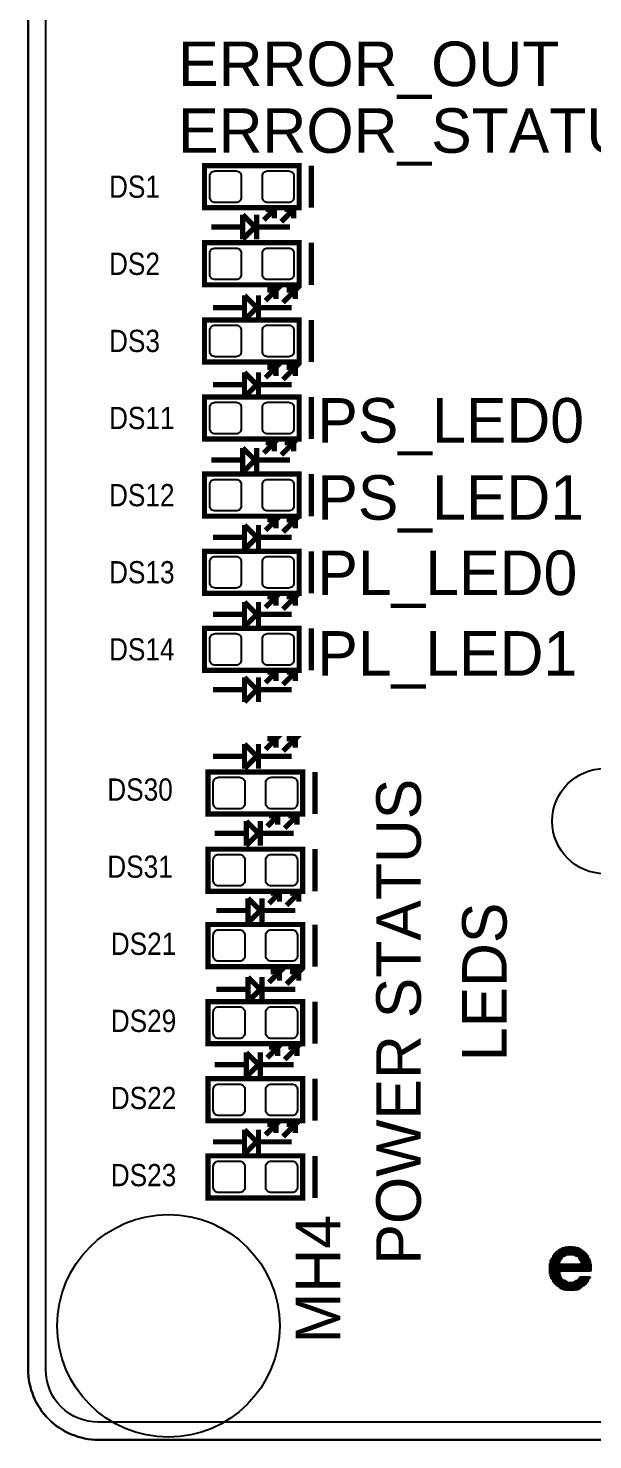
# Model space of a CAD drawing. Extents: x 35 to 236, y 10 to 166.
# Drawn here: x 35 to 51.11, y 10 to 50.27 of the extents above; entities that cross this region are included whole.
import ezdxf

# ---------------------------------------------------------------- set-up
doc = ezdxf.new("R2010")
doc.units = 0
for name, color, linetype in [('BG_OUTLINE', 254, 'CONTINUOUS'), ('BG_SILKSCREEN_TOP', 254, 'CONTINUOUS'), ('PG_SILKSCREEN_TOP', 254, 'CONTINUOUS'), ('PIN_SOLDERMASK_TOP', 85, 'CONTINUOUS'), ('RD_SILKSCREEN_TOP', 142, 'CONTINUOUS'), ('RKI_ALL', 43, 'CONTINUOUS')]:
    doc.layers.add(name, color=color, linetype=linetype)

msp = doc.modelspace()

# ---------------------------------------------------------------- linework, layer by layer
at = {"layer": 'BG_OUTLINE'}
for points in [[(37, 165, 0.414214), (35, 163), (35, 159.7878, 0.414214), (37.286, 157.5018), (41.2, 157.5018), (41.2, 123.9218), (37.286, 123.9218, 0.414214), (35, 121.6358), (35, 12, 0.414214), (37, 10)], [(35, 12, 0.414214), (37, 10)]]:
    msp.add_lwpolyline(points, format="xyb", dxfattribs=at)
msp.add_lwpolyline([(35, 12), (35, 121.6358, -0.414214), (37.286, 123.9218), (41.2, 123.9218), (41.2, 157.5018), (37.286, 157.5018, -0.414214), (35, 159.7878), (35, 163, -0.414214), (37, 165), (228, 165, -0.414214), (230, 163), (230, 12, -0.414214), (228, 10), (37, 10, -0.414214)], format="xyb", close=True, dxfattribs=at)
for points in [[(228, 10), (37, 10)], [(37, 10), (228, 10)]]:
    msp.add_lwpolyline(points, dxfattribs=at)
at = {"layer": 'BG_SILKSCREEN_TOP'}
for points in [[(50.0095, 15.2712), (50.0095, 15.3076)], [(50.0095, 15.3076), (50.0279, 15.3076)], [(50.0279, 15.3076), (50.0279, 15.326)], [(50.0279, 15.326), (50.0463, 15.326)], [(50.0279, 15.3166), (50.9077, 15.3166)], [(50.0463, 15.326), (50.0463, 15.3444)], [(50.0463, 15.3444), (50.0647, 15.3444)], [(50.0463, 15.3425), (50.8893, 15.3425)], [(50.0647, 15.3444), (50.0647, 15.3627)], [(50.0647, 15.3627), (50.0827, 15.3627)], [(50.0827, 15.3627), (50.0827, 15.3811)], [(50.0827, 15.3811), (50.1378, 15.3811)], [(50.0827, 15.3684), (50.8529, 15.3684)], [(50.1378, 15.3811), (50.1378, 15.4175)], [(50.1378, 15.4175), (50.1562, 15.4175)], [(50.1378, 15.3942), (50.7978, 15.3942)], [(50.1562, 15.4175), (50.1562, 15.4359)], [(50.1562, 15.4359), (50.1925, 15.4359)], [(50.1562, 15.4201), (50.7798, 15.4201)], [(50.1925, 15.4359), (50.1925, 15.4542)], [(50.1925, 15.4542), (50.2293, 15.4542)], [(50.1925, 15.446), (50.743, 15.446)], [(50.2293, 15.4542), (50.2293, 15.4722)], [(50.2293, 15.4722), (50.3024, 15.4722)], [(50.2293, 15.4719), (50.7067, 15.4719)], [(50.3024, 15.4722), (50.3024, 15.4906)], [(50.3024, 15.4906), (50.3939, 15.4906)], [(50.3939, 15.4906), (50.3939, 15.509)], [(50.3939, 15.509), (50.542, 15.509)], [(50.3939, 15.4977), (50.542, 15.4977)], [(50.542, 15.509), (50.542, 15.4906)], [(50.542, 15.4906), (50.6335, 15.4906)], [(50.6335, 15.4906), (50.6335, 15.4722)], [(50.6335, 15.4722), (50.7067, 15.4722)], [(50.7067, 15.4722), (50.7067, 15.4542)], [(50.7067, 15.4542), (50.743, 15.4542)], [(50.743, 15.4542), (50.743, 15.4359)], [(50.743, 15.4359), (50.7798, 15.4359)], [(50.7798, 15.4359), (50.7798, 15.4175)], [(50.7798, 15.4175), (50.7978, 15.4175)], [(50.7978, 15.4175), (50.7978, 15.3811)], [(50.7978, 15.3811), (50.8529, 15.3811)], [(50.8529, 15.3811), (50.8529, 15.3627)], [(50.8529, 15.3627), (50.8713, 15.3627)], [(50.8713, 15.3627), (50.8713, 15.3444)], [(50.8713, 15.3444), (50.8893, 15.3444)], [(50.8893, 15.3444), (50.8893, 15.326)], [(50.8893, 15.326), (50.9077, 15.326)], [(50.9077, 15.326), (50.9077, 15.3076)], [(50.9077, 15.3076), (50.926, 15.3076)], [(50.926, 15.3076), (50.926, 15.2712)], [(49.8817, 14.7207), (49.8817, 15.0335)], [(49.8817, 15.0335), (49.9, 15.0335)], [(49.8817, 15.032), (50.158, 15.032)], [(49.8817, 15.0061), (50.158, 15.0061)], [(49.8817, 14.9802), (51.0539, 14.9802)], [(49.8817, 14.9544), (51.0539, 14.9544)], [(49.8817, 14.9285), (51.0539, 14.9285)], [(49.8817, 14.9026), (51.0539, 14.9026)], [(49.9, 15.0335), (49.9, 15.125)], [(49.9, 15.125), (49.9184, 15.125)], [(49.9, 15.1096), (50.176, 15.1096)], [(49.9, 15.0837), (50.158, 15.0837)], [(49.9, 15.0579), (50.158, 15.0579)], [(49.9184, 15.125), (49.9184, 15.1614)], [(49.9184, 15.1614), (49.9548, 15.1614)], [(49.9184, 15.1614), (50.2128, 15.1614)], [(49.9184, 15.1355), (50.1944, 15.1355)], [(49.9548, 15.1614), (49.9548, 15.1981)], [(49.9548, 15.1981), (49.9732, 15.1981)], [(49.9548, 15.1872), (50.2312, 15.1872)], [(49.9732, 15.1981), (49.9732, 15.2529)], [(49.9732, 15.2529), (49.9915, 15.2529)], [(49.9732, 15.239), (50.2675, 15.239)], [(49.9732, 15.2131), (50.2492, 15.2131)], [(49.9915, 15.2529), (49.9915, 15.2712)], [(49.9915, 15.2712), (50.0095, 15.2712)], [(49.9915, 15.2649), (50.3227, 15.2649)], [(50.0095, 15.2907), (50.926, 15.2907)], [(50.158, 14.9967), (50.158, 15.0864)], [(50.158, 15.0864), (50.176, 15.0864)], [(50.7779, 14.9967), (50.158, 14.9967)], [(50.176, 15.0864), (50.176, 15.1231)], [(50.176, 15.1231), (50.1944, 15.1231)], [(50.1944, 15.1231), (50.1944, 15.1411)], [(50.1944, 15.1411), (50.2128, 15.1411)], [(50.2128, 15.1411), (50.2128, 15.1779)], [(50.2128, 15.1779), (50.2312, 15.1779)], [(50.2312, 15.1779), (50.2312, 15.1962)], [(50.2312, 15.1962), (50.2492, 15.1962)], [(50.2492, 15.1962), (50.2492, 15.2326)], [(50.2492, 15.2326), (50.2675, 15.2326)], [(50.2675, 15.2326), (50.2675, 15.251)], [(50.2675, 15.251), (50.3227, 15.251)], [(50.3227, 15.251), (50.3227, 15.2694)], [(50.3227, 15.2694), (50.359, 15.2694)], [(50.359, 15.2694), (50.359, 15.2877)], [(50.359, 15.2877), (50.5765, 15.2877)], [(50.5765, 15.2877), (50.5765, 15.2694)], [(50.5765, 15.2694), (50.6133, 15.2694)], [(50.6133, 15.2694), (50.6133, 15.251)], [(50.6133, 15.2649), (50.9444, 15.2649)], [(50.6133, 15.251), (50.668, 15.251)], [(50.668, 15.251), (50.668, 15.2326)], [(50.668, 15.239), (50.9624, 15.239)], [(50.668, 15.2326), (50.6864, 15.2326)], [(50.6864, 15.2326), (50.6864, 15.1962)], [(50.6864, 15.2131), (50.9624, 15.2131)], [(50.6864, 15.1962), (50.7048, 15.1962)], [(50.7048, 15.1962), (50.7048, 15.1779)], [(50.7048, 15.1872), (50.9808, 15.1872)], [(50.7048, 15.1779), (50.7228, 15.1779)], [(50.7228, 15.1779), (50.7228, 15.1411)], [(50.7228, 15.1614), (51.0175, 15.1614)], [(50.7228, 15.1411), (50.7412, 15.1411)], [(50.7412, 15.1411), (50.7412, 15.1231)], [(50.7412, 15.1355), (51.0175, 15.1355)], [(50.7412, 15.1231), (50.7595, 15.1231)], [(50.7595, 15.1231), (50.7595, 15.0864)], [(50.7595, 15.1096), (51.0175, 15.1096)], [(50.7595, 15.0864), (50.7779, 15.0864)], [(50.7779, 15.0864), (50.7779, 14.9967)], [(50.7779, 15.0837), (51.0355, 15.0837)], [(50.7779, 15.0579), (51.0355, 15.0579)], [(50.7779, 15.032), (51.0355, 15.032)], [(50.7779, 15.0061), (51.0539, 15.0061)], [(50.926, 15.2712), (50.9444, 15.2712)], [(50.9444, 15.2712), (50.9444, 15.2529)], [(50.9444, 15.2529), (50.9624, 15.2529)], [(50.9624, 15.2529), (50.9624, 15.1981)], [(50.9624, 15.1981), (50.9808, 15.1981)], [(50.9808, 15.1981), (50.9808, 15.1614)], [(50.9808, 15.1614), (51.0175, 15.1614)], [(51.0175, 15.1614), (51.0175, 15.1066)], [(51.0175, 15.1066), (51.0355, 15.1066)], [(51.0355, 15.1066), (51.0355, 15.0151)], [(51.0355, 15.0151), (51.0539, 15.0151)], [(51.0539, 15.0151), (51.0539, 14.8122)], [(49.8817, 14.8767), (51.0539, 14.8767)], [(49.8817, 14.8509), (51.0539, 14.8509)], [(49.8817, 14.825), (51.0539, 14.825)], [(49.8817, 14.7991), (50.158, 14.7991)], [(49.8817, 14.7732), (50.158, 14.7732)], [(49.8817, 14.7474), (50.158, 14.7474)], [(49.8817, 14.7215), (50.158, 14.7215)], [(49.9, 14.7207), (49.8817, 14.7207)], [(49.9, 14.6476), (49.9, 14.7207)], [(49.9, 14.6956), (50.176, 14.6956)], [(49.9, 14.6697), (50.176, 14.6697)], [(49.9184, 14.6476), (49.9, 14.6476)], [(49.9184, 14.5925), (49.9184, 14.6476)], [(49.9184, 14.6439), (50.1944, 14.6439)], [(49.9184, 14.618), (50.1944, 14.618)], [(49.9548, 14.5925), (49.9184, 14.5925)], [(49.9548, 14.5561), (49.9548, 14.5925)], [(49.9548, 14.5921), (50.2312, 14.5921)], [(49.9548, 14.5662), (50.2492, 14.5662)], [(49.9732, 14.5561), (49.9548, 14.5561)], [(49.9732, 14.5377), (49.9732, 14.5561)], [(49.9732, 14.5404), (50.3043, 14.5404)], [(49.9915, 14.5377), (49.9732, 14.5377)], [(49.9732, 14.5014), (49.9732, 14.5212)], [(49.9732, 14.5212), (49.9915, 14.5212)], [(49.9732, 14.5145), (50.3407, 14.5145)], [(49.9915, 14.5014), (49.9732, 14.5014)], [(49.9915, 14.5212), (49.9915, 14.5377)], [(49.9915, 14.483), (49.9915, 14.5014)], [(50.158, 14.7939), (50.1397, 14.7939)], [(50.1397, 14.7939), (50.1397, 14.7774)], [(50.1397, 14.7774), (50.158, 14.7774)], [(51.0539, 14.8122), (50.158, 14.8122)], [(50.158, 14.8122), (50.158, 14.7939)], [(50.158, 14.7774), (50.158, 14.7042)], [(50.158, 14.7042), (50.176, 14.7042)], [(50.176, 14.7042), (50.176, 14.6495)], [(50.176, 14.6495), (50.1944, 14.6495)], [(50.1944, 14.6495), (50.1944, 14.6127)], [(50.1944, 14.6127), (50.2128, 14.6127)], [(50.2128, 14.6127), (50.2128, 14.5944)], [(50.2128, 14.5944), (50.2312, 14.5944)], [(50.2312, 14.5944), (50.2312, 14.5764)], [(50.2312, 14.5764), (50.2492, 14.5764)], [(50.2492, 14.5764), (50.2492, 14.558)], [(50.2492, 14.558), (50.3043, 14.558)], [(50.3043, 14.558), (50.3043, 14.5396)], [(50.3043, 14.5396), (50.3407, 14.5396)], [(50.3407, 14.5396), (50.3407, 14.5032)], [(50.3407, 14.5032), (50.3958, 14.5032)], [(50.3958, 14.5032), (50.3958, 14.4849)], [(50.5582, 14.4849), (50.5582, 14.5032)], [(50.5582, 14.5032), (50.6133, 14.5032)], [(50.6133, 14.5032), (50.6133, 14.5396)], [(50.6133, 14.5396), (50.668, 14.5396)], [(50.6133, 14.5145), (50.9624, 14.5145)], [(50.668, 14.5396), (50.668, 14.558)], [(50.668, 14.558), (50.6864, 14.558)], [(50.668, 14.5404), (50.9624, 14.5404)], [(50.6864, 14.558), (50.6864, 14.5764)], [(50.6864, 14.5764), (50.7048, 14.5764)], [(50.6864, 14.5662), (50.9808, 14.5662)], [(50.7048, 14.5764), (50.7048, 14.5944)], [(50.7048, 14.5944), (50.7228, 14.5944)], [(50.7048, 14.5921), (50.9808, 14.5921)], [(50.7228, 14.5944), (50.7228, 14.6127)], [(50.7228, 14.6127), (50.7412, 14.6127)], [(50.7412, 14.6127), (50.7412, 14.6495)], [(50.7412, 14.6495), (51.0355, 14.6495)], [(50.7412, 14.6439), (51.0355, 14.6439)], [(50.7412, 14.618), (51.0175, 14.618)], [(50.9624, 14.5014), (50.9444, 14.5014)], [(50.9444, 14.5014), (50.9444, 14.483)], [(50.9808, 14.5561), (50.9624, 14.5561)], [(50.9624, 14.5561), (50.9624, 14.5014)], [(51.0175, 14.5925), (50.9808, 14.5925)], [(50.9808, 14.5925), (50.9808, 14.5561)], [(51.0355, 14.6292), (51.0175, 14.6292)], [(51.0175, 14.6292), (51.0175, 14.5925)], [(51.0355, 14.6495), (51.0355, 14.6292)], [(49.9915, 14.4886), (50.3958, 14.4886)], [(50.0095, 14.483), (49.9915, 14.483)], [(50.0095, 14.4646), (50.0095, 14.483)], [(50.0279, 14.4646), (50.0095, 14.4646)], [(50.0279, 14.4462), (50.0279, 14.4646)], [(50.0279, 14.4627), (50.9077, 14.4627)], [(50.0463, 14.4462), (50.0279, 14.4462)], [(50.0463, 14.4279), (50.0463, 14.4462)], [(50.0463, 14.4369), (50.9077, 14.4369)], [(50.0647, 14.4279), (50.0463, 14.4279)], [(50.0647, 14.4099), (50.0647, 14.4279)], [(50.0647, 14.411), (50.8713, 14.411)], [(50.0827, 14.4099), (50.0647, 14.4099)], [(50.0827, 14.3915), (50.0827, 14.4099)], [(50.1194, 14.3915), (50.0827, 14.3915)], [(50.1194, 14.3731), (50.1194, 14.3915)], [(50.1194, 14.3851), (50.8345, 14.3851)], [(50.1378, 14.3731), (50.1194, 14.3731)], [(50.1378, 14.3547), (50.1378, 14.3731)], [(50.1378, 14.3592), (50.7978, 14.3592)], [(50.1742, 14.3547), (50.1378, 14.3547)], [(50.1742, 14.3184), (50.1742, 14.3547)], [(50.1742, 14.3334), (50.7614, 14.3334)], [(50.2109, 14.3184), (50.1742, 14.3184)], [(50.2109, 14.3), (50.2109, 14.3184)], [(50.2109, 14.3075), (50.7247, 14.3075)], [(50.2657, 14.3), (50.2109, 14.3)], [(50.2657, 14.2816), (50.2657, 14.3)], [(50.3388, 14.2816), (50.2657, 14.2816)], [(50.3388, 14.2636), (50.3388, 14.2816)], [(50.3388, 14.2816), (50.5968, 14.2816)], [(50.5968, 14.2636), (50.3388, 14.2636)], [(50.3958, 14.4849), (50.5582, 14.4849)], [(50.5582, 14.4886), (50.9444, 14.4886)], [(50.6883, 14.2816), (50.5968, 14.2816)], [(50.5968, 14.2816), (50.5968, 14.2636)], [(50.7247, 14.3), (50.6883, 14.3)], [(50.6883, 14.3), (50.6883, 14.2816)], [(50.7614, 14.3184), (50.7247, 14.3184)], [(50.7247, 14.3184), (50.7247, 14.3)], [(50.7978, 14.3547), (50.7614, 14.3547)], [(50.7614, 14.3547), (50.7614, 14.3184)], [(50.8345, 14.3731), (50.7978, 14.3731)], [(50.7978, 14.3731), (50.7978, 14.3547)], [(50.8529, 14.3915), (50.8345, 14.3915)], [(50.8345, 14.3915), (50.8345, 14.3731)], [(50.8713, 14.4099), (50.8529, 14.4099)], [(50.8529, 14.4099), (50.8529, 14.3915)], [(50.9077, 14.4279), (50.8713, 14.4279)], [(50.8713, 14.4279), (50.8713, 14.4099)], [(50.926, 14.4646), (50.9077, 14.4646)], [(50.9077, 14.4646), (50.9077, 14.4279)], [(50.9444, 14.483), (50.926, 14.483)], [(50.926, 14.483), (50.926, 14.4646)]]:
    msp.add_lwpolyline(points, dxfattribs=at)
at = {"layer": 'PG_SILKSCREEN_TOP', "const_width": 0.15}
for points in [[(42.73, 45.55), (42.73, 46.35), (40.03, 46.35), (40.03, 45.55)], [(43.08, 45.15), (43.08, 46.35)], [(42.73, 45.55), (42.73, 45.15), (40.03, 45.15), (40.03, 45.55)], [(41.72, 44.8), (42.02, 45.1), (41.77, 45.1)], [(42.02, 45.1), (42.02, 44.85)], [(42.22, 44.75), (42.57, 45.1), (42.32, 45.1)], [(42.57, 45.1), (42.57, 44.85)], [(41.12, 44.25), (41.12, 44.95)], [(41.12, 44.95), (41.47, 44.6)], [(41.52, 44.95), (41.52, 44.25)], [(41.07, 44.6), (40.22, 44.6)], [(41.47, 44.6), (41.12, 44.25)], [(41.47, 44.6), (42.47, 44.6)], [(42.73, 43.35), (42.73, 44.15), (40.03, 44.15), (40.03, 43.35)], [(43.08, 42.95), (43.08, 44.15)], [(42.73, 43.35), (42.73, 42.95), (40.03, 42.95), (40.03, 43.35)], [(41.17, 41.95), (41.17, 42.65)], [(41.17, 42.65), (41.52, 42.3)], [(41.57, 42.65), (41.57, 41.95)], [(41.77, 42.5), (42.07, 42.8), (41.82, 42.8)], [(42.07, 42.8), (42.07, 42.55)], [(42.27, 42.45), (42.62, 42.8), (42.37, 42.8)], [(42.62, 42.8), (42.62, 42.55)], [(41.12, 42.3), (40.27, 42.3)], [(41.52, 42.3), (41.17, 41.95)], [(41.52, 42.3), (42.52, 42.3)], [(42.73, 41.15), (42.73, 41.95), (40.03, 41.95), (40.03, 41.15)], [(43.08, 40.75), (43.08, 41.95)], [(42.73, 41.15), (42.73, 40.75), (40.03, 40.75), (40.03, 41.15)], [(41.77, 40.3), (42.07, 40.6), (41.82, 40.6)], [(42.07, 40.6), (42.07, 40.35)], [(42.27, 40.25), (42.62, 40.6), (42.37, 40.6)], [(42.62, 40.6), (42.62, 40.35)], [(41.17, 40.45), (41.52, 40.1)], [(41.17, 39.75), (41.17, 40.45)], [(41.57, 40.45), (41.57, 39.75)], [(41.12, 40.1), (40.27, 40.1)], [(41.52, 40.1), (41.17, 39.75)], [(41.52, 40.1), (42.52, 40.1)], [(42.73, 38.95), (42.73, 39.75), (40.03, 39.75), (40.03, 38.95)], [(43.08, 38.55), (43.08, 39.75)], [(42.73, 38.95), (42.73, 38.55), (40.03, 38.55), (40.03, 38.95)], [(41.12, 38.3), (41.47, 37.95)], [(41.12, 37.6), (41.12, 38.3)], [(41.52, 38.3), (41.52, 37.6)], [(41.72, 38.15), (42.02, 38.45), (41.77, 38.45)], [(42.02, 38.45), (42.02, 38.2)], [(42.22, 38.1), (42.57, 38.45), (42.32, 38.45)], [(42.57, 38.45), (42.57, 38.2)], [(41.07, 37.95), (40.22, 37.95)], [(41.47, 37.95), (41.12, 37.6)], [(41.47, 37.95), (42.47, 37.95)], [(42.73, 36.75), (42.73, 37.55), (40.03, 37.55), (40.03, 36.75)], [(43.08, 36.35), (43.08, 37.55)], [(42.73, 36.75), (42.73, 36.35), (40.03, 36.35), (40.03, 36.75)], [(41.77, 35.95), (42.07, 36.25), (41.82, 36.25)], [(42.07, 36.25), (42.07, 36)], [(42.27, 35.9), (42.62, 36.25), (42.37, 36.25)], [(42.62, 36.25), (42.62, 36)], [(41.17, 36.1), (41.52, 35.75)], [(41.17, 35.4), (41.17, 36.1)], [(41.57, 36.1), (41.57, 35.4)], [(41.12, 35.75), (40.27, 35.75)], [(41.52, 35.75), (41.17, 35.4)], [(41.52, 35.75), (42.52, 35.75)], [(42.73, 34.55), (42.73, 35.35), (40.03, 35.35), (40.03, 34.55)], [(43.08, 34.15), (43.08, 35.35)], [(42.73, 34.55), (42.73, 34.15), (40.03, 34.15), (40.03, 34.55)], [(41.17, 33.9), (41.52, 33.55)], [(41.17, 33.2), (41.17, 33.9)], [(41.57, 33.9), (41.57, 33.2)], [(41.77, 33.75), (42.07, 34.05), (41.82, 34.05)], [(42.07, 34.05), (42.07, 33.8)], [(42.27, 33.7), (42.62, 34.05), (42.37, 34.05)], [(42.62, 34.05), (42.62, 33.8)], [(41.12, 33.55), (40.27, 33.55)], [(41.52, 33.55), (41.17, 33.2)], [(41.52, 33.55), (42.52, 33.55)], [(42.73, 32.35), (42.73, 33.15), (40.03, 33.15), (40.03, 32.35)], [(43.08, 31.95), (43.08, 33.15)], [(42.73, 32.35), (42.73, 31.95), (40.03, 31.95), (40.03, 32.35)], [(41.17, 31.75), (41.52, 31.4)], [(41.17, 31.05), (41.17, 31.75)], [(41.57, 31.75), (41.57, 31.05)], [(41.77, 31.6), (42.07, 31.9), (41.82, 31.9)], [(42.07, 31.9), (42.07, 31.65)], [(42.27, 31.55), (42.62, 31.9), (42.37, 31.9)], [(42.62, 31.9), (42.62, 31.65)], [(41.12, 31.4), (40.27, 31.4)], [(41.52, 31.4), (41.17, 31.05)], [(41.52, 31.4), (42.52, 31.4)], [(41.17, 29.85), (41.52, 29.5)], [(41.17, 29.15), (41.17, 29.85)], [(41.57, 29.85), (41.57, 29.15)], [(41.77, 29.7), (42.07, 30), (41.82, 30)], [(42.07, 30), (42.07, 29.75)], [(42.27, 29.65), (42.62, 30), (42.37, 30)], [(42.62, 30), (42.62, 29.75)], [(41.12, 29.5), (40.27, 29.5)], [(41.52, 29.5), (41.17, 29.15)], [(41.52, 29.5), (42.52, 29.5)], [(42.83, 28.25), (42.83, 29.05), (40.13, 29.05), (40.13, 28.25)], [(43.18, 27.85), (43.18, 29.05)], [(42.83, 28.25), (42.83, 27.85), (40.13, 27.85), (40.13, 28.25)], [(41.82, 27.5), (42.12, 27.8), (41.87, 27.8)], [(42.12, 27.8), (42.12, 27.55)], [(42.32, 27.45), (42.67, 27.8), (42.42, 27.8)], [(42.67, 27.8), (42.67, 27.55)], [(41.22, 27.65), (41.57, 27.3)], [(41.22, 26.95), (41.22, 27.65)], [(41.62, 27.65), (41.62, 26.95)], [(41.17, 27.3), (40.32, 27.3)], [(41.57, 27.3), (41.22, 26.95)], [(41.57, 27.3), (42.57, 27.3)], [(42.83, 26.05), (42.83, 26.85), (40.13, 26.85), (40.13, 26.05)], [(43.18, 25.65), (43.18, 26.85)], [(42.83, 26.05), (42.83, 25.65), (40.13, 25.65), (40.13, 26.05)], [(41.27, 25.45), (41.62, 25.1)], [(41.27, 24.75), (41.27, 25.45)], [(41.67, 25.45), (41.67, 24.75)], [(41.87, 25.3), (42.17, 25.6), (41.92, 25.6)], [(42.17, 25.6), (42.17, 25.35)], [(42.37, 25.25), (42.72, 25.6), (42.47, 25.6)], [(42.72, 25.6), (42.72, 25.35)], [(41.22, 25.1), (40.37, 25.1)], [(41.62, 25.1), (41.27, 24.75)], [(41.62, 25.1), (42.62, 25.1)], [(42.83, 23.9), (42.83, 24.7), (40.13, 24.7), (40.13, 23.9)], [(43.18, 23.5), (43.18, 24.7)], [(42.83, 23.9), (42.83, 23.5), (40.13, 23.5), (40.13, 23.9)], [(41.87, 23.05), (42.17, 23.35), (41.92, 23.35)], [(42.17, 23.35), (42.17, 23.1)], [(42.37, 23), (42.72, 23.35), (42.47, 23.35)], [(42.72, 23.35), (42.72, 23.1)], [(41.27, 23.2), (41.62, 22.85)], [(41.27, 22.5), (41.27, 23.2)], [(41.67, 23.2), (41.67, 22.5)], [(42.83, 21.7), (42.83, 22.5), (40.13, 22.5), (40.13, 21.7)], [(41.22, 22.85), (40.37, 22.85)], [(41.62, 22.85), (41.27, 22.5)], [(41.62, 22.85), (42.62, 22.85)], [(43.18, 21.3), (43.18, 22.5)], [(42.83, 21.7), (42.83, 21.3), (40.13, 21.3), (40.13, 21.7)], [(41.22, 21.05), (41.57, 20.7)], [(41.22, 20.35), (41.22, 21.05)], [(41.62, 21.05), (41.62, 20.35)], [(41.82, 20.9), (42.12, 21.2), (41.87, 21.2)], [(42.12, 21.2), (42.12, 20.95)], [(42.32, 20.85), (42.67, 21.2), (42.42, 21.2)], [(42.67, 21.2), (42.67, 20.95)], [(41.17, 20.7), (40.32, 20.7)], [(41.57, 20.7), (41.22, 20.35)], [(41.57, 20.7), (42.57, 20.7)], [(42.83, 19.5), (42.83, 20.3), (40.13, 20.3), (40.13, 19.5)], [(43.18, 19.1), (43.18, 20.3)], [(42.83, 19.5), (42.83, 19.1), (40.13, 19.1), (40.13, 19.5)], [(41.77, 18.7), (42.07, 19), (41.82, 19)], [(42.07, 19), (42.07, 18.75)], [(42.27, 18.65), (42.62, 19), (42.37, 19)], [(42.62, 19), (42.62, 18.75)], [(41.12, 18.5), (40.27, 18.5)], [(41.17, 18.85), (41.52, 18.5)], [(41.17, 18.15), (41.17, 18.85)], [(41.52, 18.5), (41.17, 18.15)], [(41.52, 18.5), (42.52, 18.5)], [(41.57, 18.85), (41.57, 18.15)], [(42.83, 17.3), (42.83, 18.1), (40.13, 18.1), (40.13, 17.3)], [(43.18, 16.9), (43.18, 18.1)], [(42.83, 17.3), (42.83, 16.9), (40.13, 16.9), (40.13, 17.3)]]:
    msp.add_lwpolyline(points, dxfattribs=at)
at = {"layer": 'PIN_SOLDERMASK_TOP'}
for points in [[(41.08, 45.45, -0.414214), (40.93, 45.3), (40.33, 45.3, -0.414214), (40.18, 45.45), (40.18, 46.05, -0.414214), (40.33, 46.2), (40.93, 46.2, -0.414214), (41.08, 46.05)], [(42.58, 45.45, -0.414214), (42.43, 45.3), (41.83, 45.3, -0.414214), (41.68, 45.45), (41.68, 46.05, -0.414214), (41.83, 46.2), (42.43, 46.2, -0.414214), (42.58, 46.05)], [(41.08, 43.25, -0.414214), (40.93, 43.1), (40.33, 43.1, -0.414214), (40.18, 43.25), (40.18, 43.85, -0.414214), (40.33, 44), (40.93, 44, -0.414214), (41.08, 43.85)], [(42.58, 43.25, -0.414214), (42.43, 43.1), (41.83, 43.1, -0.414214), (41.68, 43.25), (41.68, 43.85, -0.414214), (41.83, 44), (42.43, 44, -0.414214), (42.58, 43.85)], [(41.08, 41.05, -0.414214), (40.93, 40.9), (40.33, 40.9, -0.414214), (40.18, 41.05), (40.18, 41.65, -0.414214), (40.33, 41.8), (40.93, 41.8, -0.414214), (41.08, 41.65)], [(42.58, 41.05, -0.414214), (42.43, 40.9), (41.83, 40.9, -0.414214), (41.68, 41.05), (41.68, 41.65, -0.414214), (41.83, 41.8), (42.43, 41.8, -0.414214), (42.58, 41.65)], [(41.08, 38.85, -0.414214), (40.93, 38.7), (40.33, 38.7, -0.414214), (40.18, 38.85), (40.18, 39.45, -0.414214), (40.33, 39.6), (40.93, 39.6, -0.414214), (41.08, 39.45)], [(42.58, 38.85, -0.414214), (42.43, 38.7), (41.83, 38.7, -0.414214), (41.68, 38.85), (41.68, 39.45, -0.414214), (41.83, 39.6), (42.43, 39.6, -0.414214), (42.58, 39.45)], [(41.08, 36.65, -0.414214), (40.93, 36.5), (40.33, 36.5, -0.414214), (40.18, 36.65), (40.18, 37.25, -0.414214), (40.33, 37.4), (40.93, 37.4, -0.414214), (41.08, 37.25)], [(42.58, 36.65, -0.414214), (42.43, 36.5), (41.83, 36.5, -0.414214), (41.68, 36.65), (41.68, 37.25, -0.414214), (41.83, 37.4), (42.43, 37.4, -0.414214), (42.58, 37.25)], [(41.08, 34.45, -0.414214), (40.93, 34.3), (40.33, 34.3, -0.414214), (40.18, 34.45), (40.18, 35.05, -0.414214), (40.33, 35.2), (40.93, 35.2, -0.414214), (41.08, 35.05)], [(42.58, 34.45, -0.414214), (42.43, 34.3), (41.83, 34.3, -0.414214), (41.68, 34.45), (41.68, 35.05, -0.414214), (41.83, 35.2), (42.43, 35.2, -0.414214), (42.58, 35.05)], [(41.08, 32.25, -0.414214), (40.93, 32.1), (40.33, 32.1, -0.414214), (40.18, 32.25), (40.18, 32.85, -0.414214), (40.33, 33), (40.93, 33, -0.414214), (41.08, 32.85)], [(42.58, 32.25, -0.414214), (42.43, 32.1), (41.83, 32.1, -0.414214), (41.68, 32.25), (41.68, 32.85, -0.414214), (41.83, 33), (42.43, 33, -0.414214), (42.58, 32.85)], [(41.18, 28.15, -0.414214), (41.03, 28), (40.43, 28, -0.414214), (40.28, 28.15), (40.28, 28.75, -0.414214), (40.43, 28.9), (41.03, 28.9, -0.414214), (41.18, 28.75)], [(42.68, 28.15, -0.414214), (42.53, 28), (41.93, 28, -0.414214), (41.78, 28.15), (41.78, 28.75, -0.414214), (41.93, 28.9), (42.53, 28.9, -0.414214), (42.68, 28.75)], [(41.18, 25.95, -0.414214), (41.03, 25.8), (40.43, 25.8, -0.414214), (40.28, 25.95), (40.28, 26.55, -0.414214), (40.43, 26.7), (41.03, 26.7, -0.414214), (41.18, 26.55)], [(42.68, 25.95, -0.414214), (42.53, 25.8), (41.93, 25.8, -0.414214), (41.78, 25.95), (41.78, 26.55, -0.414214), (41.93, 26.7), (42.53, 26.7, -0.414214), (42.68, 26.55)], [(41.18, 23.8, -0.414214), (41.03, 23.65), (40.43, 23.65, -0.414214), (40.28, 23.8), (40.28, 24.4, -0.414214), (40.43, 24.55), (41.03, 24.55, -0.414214), (41.18, 24.4)], [(42.68, 23.8, -0.414214), (42.53, 23.65), (41.93, 23.65, -0.414214), (41.78, 23.8), (41.78, 24.4, -0.414214), (41.93, 24.55), (42.53, 24.55, -0.414214), (42.68, 24.4)], [(41.18, 21.6, -0.414214), (41.03, 21.45), (40.43, 21.45, -0.414214), (40.28, 21.6), (40.28, 22.2, -0.414214), (40.43, 22.35), (41.03, 22.35, -0.414214), (41.18, 22.2)], [(42.68, 21.6, -0.414214), (42.53, 21.45), (41.93, 21.45, -0.414214), (41.78, 21.6), (41.78, 22.2, -0.414214), (41.93, 22.35), (42.53, 22.35, -0.414214), (42.68, 22.2)], [(41.18, 19.4, -0.414214), (41.03, 19.25), (40.43, 19.25, -0.414214), (40.28, 19.4), (40.28, 20, -0.414214), (40.43, 20.15), (41.03, 20.15, -0.414214), (41.18, 20)], [(42.68, 19.4, -0.414214), (42.53, 19.25), (41.93, 19.25, -0.414214), (41.78, 19.4), (41.78, 20, -0.414214), (41.93, 20.15), (42.53, 20.15, -0.414214), (42.68, 20)], [(41.18, 17.2, -0.414214), (41.03, 17.05), (40.43, 17.05, -0.414214), (40.28, 17.2), (40.28, 17.8, -0.414214), (40.43, 17.95), (41.03, 17.95, -0.414214), (41.18, 17.8)], [(42.68, 17.2, -0.414214), (42.53, 17.05), (41.93, 17.05, -0.414214), (41.78, 17.2), (41.78, 17.8, -0.414214), (41.93, 17.95), (42.53, 17.95, -0.414214), (42.68, 17.8)]]:
    msp.add_lwpolyline(points, format="xyb", close=True, dxfattribs=at)
for centre, radius in [((51.45, 27.65), 1.5), ((39, 13.25), 3.175)]:
    msp.add_circle(centre, radius, dxfattribs=at)
at = {"layer": 'RKI_ALL'}
msp.add_lwpolyline([(35.5, 121.6358, -0.414214), (37.286, 123.4218), (41.7, 123.4218), (41.7, 158.0018), (37.286, 158.0018, -0.414214), (35.5, 159.7878), (35.5, 163, -0.414214), (37, 164.5), (228, 164.5, -0.414214), (229.5, 163), (229.5, 12, -0.414214), (228, 10.5), (37, 10.5, -0.414214), (35.5, 12)], format="xyb", close=True, dxfattribs=at)

# ---------------------------------------------------------------- texts
at = {"layer": 'BG_SILKSCREEN_TOP', "width": 1.02}
for s, p in [('ERROR_OUT', (39.2778, 48.6217)), ('ERROR_STATUS', (39.2778, 46.7167)), ('PS_LED0', (43.25, 38.45)), ('PS_LED1', (43.25, 36.25)), ('PL_LED0', (43.25, 34.1)), ('PL_LED1', (43.25, 31.8))]:
    msp.add_text(s, height=1.27, dxfattribs=at).set_placement(p)
for s, p in [('POWER STATUS', (46.2, 15)), ('LEDS', (48.65, 20.8))]:
    msp.add_text(s, height=1.27, rotation=90, dxfattribs=at).set_placement(p)
at = {"layer": 'RD_SILKSCREEN_TOP', "width": 0.88}
for s, p in [('DS1', (37.305, 45.4333)), ('DS2', (37.305, 43.2333)), ('DS3', (37.305, 41.0333)), ('DS11', (37.305, 38.8333)), ('DS12', (37.305, 36.6333)), ('DS13', (37.305, 34.4333)), ('DS14', (37.305, 32.2333)), ('DS30', (37.255, 28.2333)), ('DS31', (37.255, 26.0333)), ('DS21', (37.355, 23.8333)), ('DS29', (37.355, 21.6333)), ('DS22', (37.355, 19.4333)), ('DS23', (37.355, 17.2333))]:
    msp.add_text(s, height=0.635, dxfattribs=at).set_placement(p)
at = {"layer": 'RD_SILKSCREEN_TOP', "width": 1.023622}
msp.add_text('MH4', height=1.27, rotation=90, dxfattribs=at).set_placement((43.9, 12.75))

doc.saveas('drawing.dxf')
